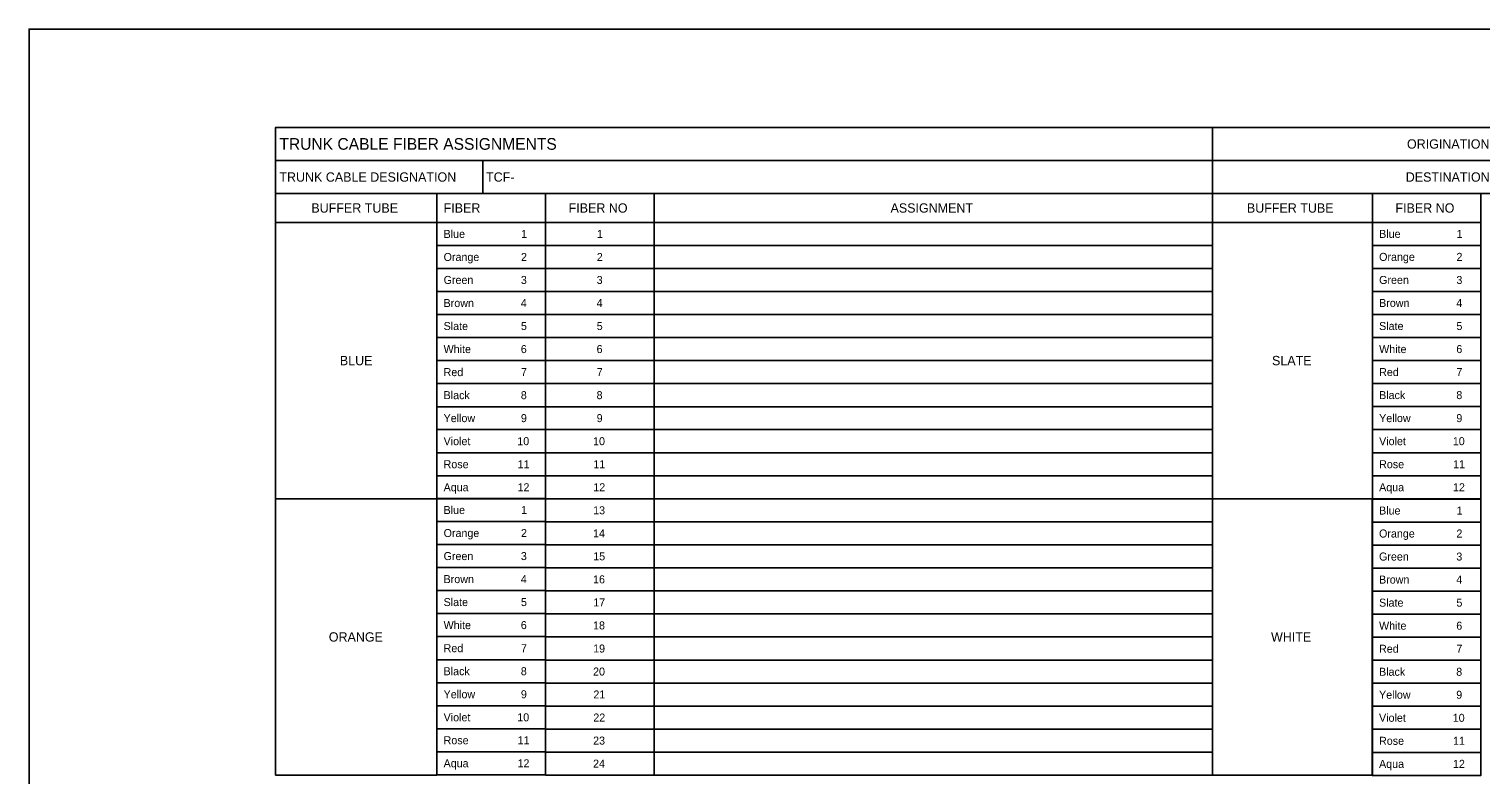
# Model space of a CAD drawing. Extents: x 2262621.53 to 2262627.19, y -3123851.14 to -3123849.31.
# Drawn here: x 2262621.526 to 2262623.341, y -3123850.242 to -3123849.31 of the extents above; entities that cross this region are included whole.
import ezdxf

# ---------------------------------------------------------------- set-up
doc = ezdxf.new("R2010")
doc.units = 0
for name, color, linetype in [('SH_General_Details', 7, 'Continuous'), ('SH_Named_Boundary', 7, 'Continuous'), ('SH_Printer_Plotting_Border', 7, 'Continuous')]:
    doc.layers.add(name, color=color, linetype=linetype)

msp = doc.modelspace()

# ---------------------------------------------------------------- linework, layer by layer
at = {"layer": 'SH_General_Details'}
msp.add_line((2262622.0934, -3123849.5152), (2262622.0934, -3123849.4738), dxfattribs=at)
for points in [[(2262621.8344, -3123849.4738), (2262623.0054, -3123849.4738), (2262623.0054, -3123849.4324), (2262621.8344, -3123849.4324)], [(2262623.0054, -3123849.4738), (2262623.3652, -3123849.4738), (2262623.3652, -3123849.4324), (2262623.0054, -3123849.4324)], [(2262621.8344, -3123849.5152), (2262623.0054, -3123849.5152), (2262623.0054, -3123849.4738), (2262621.8344, -3123849.4738)], [(2262623.0054, -3123849.5152), (2262623.3652, -3123849.5152), (2262623.3652, -3123849.4738), (2262623.0054, -3123849.4738)], [(2262621.8344, -3123849.5512), (2262622.0359, -3123849.5512), (2262622.0359, -3123849.5152), (2262621.8344, -3123849.5152)], [(2262622.0359, -3123849.5512), (2262622.1717, -3123849.5512), (2262622.1717, -3123849.5152), (2262622.0359, -3123849.5152)], [(2262622.1717, -3123849.5512), (2262622.3074, -3123849.5512), (2262622.3074, -3123849.5152), (2262622.1717, -3123849.5152)], [(2262622.3074, -3123849.5512), (2262623.0054, -3123849.5512), (2262623.0054, -3123849.5152), (2262622.3074, -3123849.5152)], [(2262623.0054, -3123849.5512), (2262623.2052, -3123849.5512), (2262623.2052, -3123849.5152), (2262623.0054, -3123849.5152)], [(2262623.2052, -3123849.5512), (2262623.341, -3123849.5512), (2262623.341, -3123849.5152), (2262623.2052, -3123849.5152)], [(2262621.8344, -3123849.8966), (2262622.0359, -3123849.8966), (2262622.0359, -3123849.5512), (2262621.8344, -3123849.5512)], [(2262622.0359, -3123849.58), (2262622.1717, -3123849.58), (2262622.1717, -3123849.5512), (2262622.0359, -3123849.5512)], [(2262622.1717, -3123849.58), (2262622.3074, -3123849.58), (2262622.3074, -3123849.5512), (2262622.1717, -3123849.5512)], [(2262622.3074, -3123849.58), (2262623.0054, -3123849.58), (2262623.0054, -3123849.5512), (2262622.3074, -3123849.5512)], [(2262623.0054, -3123849.8966), (2262623.2052, -3123849.8966), (2262623.2052, -3123849.5512), (2262623.0054, -3123849.5512)], [(2262623.2052, -3123849.5799), (2262623.3409, -3123849.5799), (2262623.3409, -3123849.5512), (2262623.2052, -3123849.5512)], [(2262622.0359, -3123849.6087), (2262622.1717, -3123849.6087), (2262622.1717, -3123849.58), (2262622.0359, -3123849.58)], [(2262622.1717, -3123849.6087), (2262622.3074, -3123849.6087), (2262622.3074, -3123849.58), (2262622.1717, -3123849.58)], [(2262622.3074, -3123849.6087), (2262623.0054, -3123849.6087), (2262623.0054, -3123849.58), (2262622.3074, -3123849.58)], [(2262623.2052, -3123849.6087), (2262623.3409, -3123849.6087), (2262623.3409, -3123849.5799), (2262623.2052, -3123849.5799)], [(2262622.0359, -3123849.6375), (2262622.1717, -3123849.6375), (2262622.1717, -3123849.6087), (2262622.0359, -3123849.6087)], [(2262622.1717, -3123849.6375), (2262622.3074, -3123849.6375), (2262622.3074, -3123849.6087), (2262622.1717, -3123849.6087)], [(2262622.3074, -3123849.6375), (2262623.0054, -3123849.6375), (2262623.0054, -3123849.6087), (2262622.3074, -3123849.6087)], [(2262623.2052, -3123849.6375), (2262623.3409, -3123849.6375), (2262623.3409, -3123849.6087), (2262623.2052, -3123849.6087)], [(2262622.0359, -3123849.6663), (2262622.1717, -3123849.6663), (2262622.1717, -3123849.6375), (2262622.0359, -3123849.6375)], [(2262622.1717, -3123849.6663), (2262622.3074, -3123849.6663), (2262622.3074, -3123849.6375), (2262622.1717, -3123849.6375)], [(2262622.3074, -3123849.6663), (2262623.0054, -3123849.6663), (2262623.0054, -3123849.6375), (2262622.3074, -3123849.6375)], [(2262623.2052, -3123849.6663), (2262623.3409, -3123849.6663), (2262623.3409, -3123849.6375), (2262623.2052, -3123849.6375)], [(2262622.0359, -3123849.6951), (2262622.1717, -3123849.6951), (2262622.1717, -3123849.6663), (2262622.0359, -3123849.6663)], [(2262622.1717, -3123849.6951), (2262622.3074, -3123849.6951), (2262622.3074, -3123849.6663), (2262622.1717, -3123849.6663)], [(2262622.3074, -3123849.6951), (2262623.0054, -3123849.6951), (2262623.0054, -3123849.6663), (2262622.3074, -3123849.6663)], [(2262623.2052, -3123849.6951), (2262623.3409, -3123849.6951), (2262623.3409, -3123849.6663), (2262623.2052, -3123849.6663)], [(2262622.0359, -3123849.7239), (2262622.1717, -3123849.7239), (2262622.1717, -3123849.6951), (2262622.0359, -3123849.6951)], [(2262622.1717, -3123849.7239), (2262622.3074, -3123849.7239), (2262622.3074, -3123849.6951), (2262622.1717, -3123849.6951)], [(2262622.3074, -3123849.7239), (2262623.0054, -3123849.7239), (2262623.0054, -3123849.6951), (2262622.3074, -3123849.6951)], [(2262623.2052, -3123849.7239), (2262623.3409, -3123849.7239), (2262623.3409, -3123849.6951), (2262623.2052, -3123849.6951)], [(2262622.0359, -3123849.7527), (2262622.1717, -3123849.7527), (2262622.1717, -3123849.7239), (2262622.0359, -3123849.7239)], [(2262622.1717, -3123849.7527), (2262622.3074, -3123849.7527), (2262622.3074, -3123849.7239), (2262622.1717, -3123849.7239)], [(2262622.3074, -3123849.7527), (2262623.0054, -3123849.7527), (2262623.0054, -3123849.7239), (2262622.3074, -3123849.7239)], [(2262623.2052, -3123849.7526), (2262623.3409, -3123849.7526), (2262623.3409, -3123849.7239), (2262623.2052, -3123849.7239)], [(2262622.0359, -3123849.7815), (2262622.1717, -3123849.7815), (2262622.1717, -3123849.7527), (2262622.0359, -3123849.7527)], [(2262622.1717, -3123849.7815), (2262622.3074, -3123849.7815), (2262622.3074, -3123849.7527), (2262622.1717, -3123849.7527)], [(2262622.3074, -3123849.7815), (2262623.0054, -3123849.7815), (2262623.0054, -3123849.7527), (2262622.3074, -3123849.7527)], [(2262623.2052, -3123849.7814), (2262623.3409, -3123849.7814), (2262623.3409, -3123849.7526), (2262623.2052, -3123849.7526)], [(2262622.0359, -3123849.8102), (2262622.1717, -3123849.8102), (2262622.1717, -3123849.7815), (2262622.0359, -3123849.7815)], [(2262622.1717, -3123849.8102), (2262622.3074, -3123849.8102), (2262622.3074, -3123849.7815), (2262622.1717, -3123849.7815)], [(2262622.3074, -3123849.8102), (2262623.0054, -3123849.8102), (2262623.0054, -3123849.7815), (2262622.3074, -3123849.7815)], [(2262623.2052, -3123849.8102), (2262623.3409, -3123849.8102), (2262623.3409, -3123849.7814), (2262623.2052, -3123849.7814)], [(2262622.0359, -3123849.839), (2262622.1717, -3123849.839), (2262622.1717, -3123849.8102), (2262622.0359, -3123849.8102)], [(2262622.1717, -3123849.839), (2262622.3074, -3123849.839), (2262622.3074, -3123849.8102), (2262622.1717, -3123849.8102)], [(2262622.3074, -3123849.839), (2262623.0054, -3123849.839), (2262623.0054, -3123849.8102), (2262622.3074, -3123849.8102)], [(2262623.2052, -3123849.839), (2262623.3409, -3123849.839), (2262623.3409, -3123849.8102), (2262623.2052, -3123849.8102)], [(2262622.0359, -3123849.8678), (2262622.1717, -3123849.8678), (2262622.1717, -3123849.839), (2262622.0359, -3123849.839)], [(2262622.1717, -3123849.8678), (2262622.3074, -3123849.8678), (2262622.3074, -3123849.839), (2262622.1717, -3123849.839)], [(2262622.3074, -3123849.8678), (2262623.0054, -3123849.8678), (2262623.0054, -3123849.839), (2262622.3074, -3123849.839)], [(2262623.2052, -3123849.8678), (2262623.3409, -3123849.8678), (2262623.3409, -3123849.839), (2262623.2052, -3123849.839)], [(2262622.0359, -3123849.8966), (2262622.1717, -3123849.8966), (2262622.1717, -3123849.8678), (2262622.0359, -3123849.8678)], [(2262622.1717, -3123849.8966), (2262622.3074, -3123849.8966), (2262622.3074, -3123849.8678), (2262622.1717, -3123849.8678)], [(2262622.3074, -3123849.8966), (2262623.0054, -3123849.8966), (2262623.0054, -3123849.8678), (2262622.3074, -3123849.8678)], [(2262623.2052, -3123849.8966), (2262623.3409, -3123849.8966), (2262623.3409, -3123849.8678), (2262623.2052, -3123849.8678)], [(2262621.8344, -3123850.242), (2262622.0359, -3123850.242), (2262622.0359, -3123849.8966), (2262621.8344, -3123849.8966)], [(2262622.0359, -3123849.925), (2262622.1717, -3123849.925), (2262622.1717, -3123849.8962), (2262622.0359, -3123849.8962)], [(2262622.1717, -3123849.9254), (2262622.3074, -3123849.9254), (2262622.3074, -3123849.8966), (2262622.1717, -3123849.8966)], [(2262622.3074, -3123849.9254), (2262623.0054, -3123849.9254), (2262623.0054, -3123849.8966), (2262622.3074, -3123849.8966)], [(2262623.0054, -3123850.242), (2262623.2052, -3123850.242), (2262623.2052, -3123849.8966), (2262623.0054, -3123849.8966)], [(2262623.2051, -3123849.9257), (2262623.3409, -3123849.9257), (2262623.3409, -3123849.8969), (2262623.2051, -3123849.8969)], [(2262622.0359, -3123849.9538), (2262622.1717, -3123849.9538), (2262622.1717, -3123849.925), (2262622.0359, -3123849.925)], [(2262622.1717, -3123849.9542), (2262622.3074, -3123849.9542), (2262622.3074, -3123849.9254), (2262622.1717, -3123849.9254)], [(2262622.3074, -3123849.9542), (2262623.0054, -3123849.9542), (2262623.0054, -3123849.9254), (2262622.3074, -3123849.9254)], [(2262623.2051, -3123849.9544), (2262623.3409, -3123849.9544), (2262623.3409, -3123849.9257), (2262623.2051, -3123849.9257)], [(2262622.0359, -3123849.9826), (2262622.1717, -3123849.9826), (2262622.1717, -3123849.9538), (2262622.0359, -3123849.9538)], [(2262622.1717, -3123849.9829), (2262622.3074, -3123849.9829), (2262622.3074, -3123849.9542), (2262622.1717, -3123849.9542)], [(2262622.3074, -3123849.9829), (2262623.0054, -3123849.9829), (2262623.0054, -3123849.9542), (2262622.3074, -3123849.9542)], [(2262623.2051, -3123849.9832), (2262623.3409, -3123849.9832), (2262623.3409, -3123849.9544), (2262623.2051, -3123849.9544)], [(2262622.0359, -3123850.0114), (2262622.1717, -3123850.0114), (2262622.1717, -3123849.9826), (2262622.0359, -3123849.9826)], [(2262622.1717, -3123850.0117), (2262622.3074, -3123850.0117), (2262622.3074, -3123849.9829), (2262622.1717, -3123849.9829)], [(2262622.3074, -3123850.0117), (2262623.0054, -3123850.0117), (2262623.0054, -3123849.9829), (2262622.3074, -3123849.9829)], [(2262623.2051, -3123850.012), (2262623.3409, -3123850.012), (2262623.3409, -3123849.9832), (2262623.2051, -3123849.9832)], [(2262622.0359, -3123850.0401), (2262622.1717, -3123850.0401), (2262622.1717, -3123850.0114), (2262622.0359, -3123850.0114)], [(2262622.1717, -3123850.0405), (2262622.3074, -3123850.0405), (2262622.3074, -3123850.0117), (2262622.1717, -3123850.0117)], [(2262622.3074, -3123850.0405), (2262623.0054, -3123850.0405), (2262623.0054, -3123850.0117), (2262622.3074, -3123850.0117)], [(2262623.2051, -3123850.0408), (2262623.3409, -3123850.0408), (2262623.3409, -3123850.012), (2262623.2051, -3123850.012)], [(2262622.0359, -3123850.0689), (2262622.1717, -3123850.0689), (2262622.1717, -3123850.0401), (2262622.0359, -3123850.0401)], [(2262622.1717, -3123850.0693), (2262622.3074, -3123850.0693), (2262622.3074, -3123850.0405), (2262622.1717, -3123850.0405)], [(2262622.3074, -3123850.0693), (2262623.0054, -3123850.0693), (2262623.0054, -3123850.0405), (2262622.3074, -3123850.0405)], [(2262623.2051, -3123850.0696), (2262623.3409, -3123850.0696), (2262623.3409, -3123850.0408), (2262623.2051, -3123850.0408)], [(2262622.0359, -3123850.0977), (2262622.1717, -3123850.0977), (2262622.1717, -3123850.0689), (2262622.0359, -3123850.0689)], [(2262622.1717, -3123850.0981), (2262622.3074, -3123850.0981), (2262622.3074, -3123850.0693), (2262622.1717, -3123850.0693)], [(2262622.3074, -3123850.0981), (2262623.0054, -3123850.0981), (2262623.0054, -3123850.0693), (2262622.3074, -3123850.0693)], [(2262623.2051, -3123850.0984), (2262623.3409, -3123850.0984), (2262623.3409, -3123850.0696), (2262623.2051, -3123850.0696)], [(2262622.0359, -3123850.1265), (2262622.1717, -3123850.1265), (2262622.1717, -3123850.0977), (2262622.0359, -3123850.0977)], [(2262622.1717, -3123850.1269), (2262622.3074, -3123850.1269), (2262622.3074, -3123850.0981), (2262622.1717, -3123850.0981)], [(2262622.3074, -3123850.1269), (2262623.0054, -3123850.1269), (2262623.0054, -3123850.0981), (2262622.3074, -3123850.0981)], [(2262623.2051, -3123850.1271), (2262623.3409, -3123850.1271), (2262623.3409, -3123850.0984), (2262623.2051, -3123850.0984)], [(2262622.0359, -3123850.1553), (2262622.1717, -3123850.1553), (2262622.1717, -3123850.1265), (2262622.0359, -3123850.1265)], [(2262622.1717, -3123850.1556), (2262622.3074, -3123850.1556), (2262622.3074, -3123850.1269), (2262622.1717, -3123850.1269)], [(2262622.3074, -3123850.1556), (2262623.0054, -3123850.1556), (2262623.0054, -3123850.1269), (2262622.3074, -3123850.1269)], [(2262623.2051, -3123850.1559), (2262623.3409, -3123850.1559), (2262623.3409, -3123850.1271), (2262623.2051, -3123850.1271)], [(2262622.0359, -3123850.1841), (2262622.1717, -3123850.1841), (2262622.1717, -3123850.1553), (2262622.0359, -3123850.1553)], [(2262622.1717, -3123850.1844), (2262622.3074, -3123850.1844), (2262622.3074, -3123850.1556), (2262622.1717, -3123850.1556)], [(2262622.3074, -3123850.1844), (2262623.0054, -3123850.1844), (2262623.0054, -3123850.1556), (2262622.3074, -3123850.1556)], [(2262623.2051, -3123850.1847), (2262623.3409, -3123850.1847), (2262623.3409, -3123850.1559), (2262623.2051, -3123850.1559)], [(2262622.0359, -3123850.2128), (2262622.1717, -3123850.2128), (2262622.1717, -3123850.1841), (2262622.0359, -3123850.1841)], [(2262622.1717, -3123850.2132), (2262622.3074, -3123850.2132), (2262622.3074, -3123850.1844), (2262622.1717, -3123850.1844)], [(2262622.3074, -3123850.2132), (2262623.0054, -3123850.2132), (2262623.0054, -3123850.1844), (2262622.3074, -3123850.1844)], [(2262623.2051, -3123850.2135), (2262623.3409, -3123850.2135), (2262623.3409, -3123850.1847), (2262623.2051, -3123850.1847)], [(2262622.0359, -3123850.2416), (2262622.1717, -3123850.2416), (2262622.1717, -3123850.2128), (2262622.0359, -3123850.2128)], [(2262622.1717, -3123850.242), (2262622.3074, -3123850.242), (2262622.3074, -3123850.2132), (2262622.1717, -3123850.2132)], [(2262622.3074, -3123850.242), (2262623.0054, -3123850.242), (2262623.0054, -3123850.2132), (2262622.3074, -3123850.2132)], [(2262623.2051, -3123850.2423), (2262623.3409, -3123850.2423), (2262623.3409, -3123850.2135), (2262623.2051, -3123850.2135)]]:
    msp.add_lwpolyline(points, close=True, dxfattribs=at)
at = {"layer": 'SH_Named_Boundary'}
msp.add_lwpolyline([(2262621.5262, -3123851.1429), (2262624.3596, -3123851.1429), (2262624.3596, -3123849.3095), (2262621.5262, -3123849.3095)], close=True, dxfattribs=at)
at = {"layer": 'SH_Printer_Plotting_Border'}
msp.add_lwpolyline([(2262621.5262, -3123849.3095), (2262624.3596, -3123849.3095), (2262624.3596, -3123851.1429), (2262621.5262, -3123851.1429)], close=True, dxfattribs=at)

# ---------------------------------------------------------------- texts
at = {"layer": 'SH_General_Details'}
for s, height, p in [('TRUNK CABLE FIBER ASSIGNMENTS', 0.014583, (2262621.8391, -3123849.4604)), ('ORIGINATION', 0.011667, (2262623.2485, -3123849.459)), ('TRUNK CABLE DESIGNATION', 0.011667, (2262621.8391, -3123849.5003)), (' TCF-', 0.01167, (2262622.0931, -3123849.5003)), ('DESTINATION', 0.011667, (2262623.247, -3123849.5003)), ('BUFFER TUBE', 0.011667, (2262621.8791, -3123849.539)), ('FIBER', 0.01167, (2262622.0444, -3123849.539)), ('FIBER NO', 0.01167, (2262622.2006, -3123849.539)), ('ASSIGNMENT', 0.01167, (2262622.603, -3123849.539)), ('BUFFER TUBE', 0.011667, (2262623.0484, -3123849.539)), ('FIBER NO', 0.01167, (2262623.2341, -3123849.539)), ('Blue', 0.01, (2262622.0444, -3123849.5706)), ('1', 0.01, (2262622.1413, -3123849.5706)), ('1', 0.01, (2262622.236, -3123849.5706)), ('Blue', 0.01, (2262623.2137, -3123849.5705)), ('1', 0.01, (2262623.3106, -3123849.5705)), ('Orange', 0.01, (2262622.0444, -3123849.5994)), ('2', 0.01, (2262622.1411, -3123849.5994)), ('2', 0.01, (2262622.2359, -3123849.5994)), ('Orange', 0.01, (2262623.2137, -3123849.5993)), ('2', 0.01, (2262623.3104, -3123849.5993)), ('Green', 0.01, (2262622.0444, -3123849.6281)), ('3', 0.01, (2262622.141, -3123849.6281)), ('3', 0.01, (2262622.2357, -3123849.6281)), ('Green', 0.01, (2262623.2137, -3123849.6281)), ('3', 0.01, (2262623.3103, -3123849.6281)), ('Brown', 0.01, (2262622.0444, -3123849.6569)), ('4', 0.01, (2262622.1409, -3123849.6569)), ('4', 0.01, (2262622.2356, -3123849.6569)), ('Brown', 0.01, (2262623.2137, -3123849.6569)), ('4', 0.01, (2262623.3101, -3123849.6569)), ('Slate', 0.01, (2262622.0444, -3123849.6857)), ('5', 0.01, (2262622.1411, -3123849.6857)), ('5', 0.01, (2262622.2358, -3123849.6857)), ('Slate', 0.01, (2262623.2137, -3123849.6857)), ('5', 0.01, (2262623.3103, -3123849.6857)), ('BLUE', 0.01167, (2262621.9147, -3123849.7297)), ('White', 0.01, (2262622.0444, -3123849.7145)), ('6', 0.01, (2262622.1409, -3123849.7145)), ('6', 0.01, (2262622.2356, -3123849.7145)), ('SLATE', 0.01167, (2262623.0798, -3123849.7297)), ('White', 0.01, (2262623.2137, -3123849.7145)), ('6', 0.01, (2262623.3102, -3123849.7145)), ('Red', 0.01, (2262622.0444, -3123849.7433)), ('7', 0.01, (2262622.1411, -3123849.7433)), ('7', 0.01, (2262622.2358, -3123849.7433)), ('Red', 0.01, (2262623.2137, -3123849.7432)), ('7', 0.01, (2262623.3103, -3123849.7432)), ('Black', 0.01, (2262622.0444, -3123849.7721)), ('8', 0.01, (2262622.1409, -3123849.7721)), ('8', 0.01, (2262622.2356, -3123849.7721)), ('Black', 0.01, (2262623.2137, -3123849.772)), ('8', 0.01, (2262623.3102, -3123849.772)), ('Yellow', 0.01, (2262622.0444, -3123849.8008)), ('9', 0.01, (2262622.141, -3123849.8008)), ('9', 0.01, (2262622.2357, -3123849.8008)), ('Yellow', 0.01, (2262623.2137, -3123849.8008)), ('9', 0.01, (2262623.3102, -3123849.8008)), ('Violet', 0.01, (2262622.0444, -3123849.8296)), ('10', 0.01, (2262622.1365, -3123849.8296)), ('10', 0.01, (2262622.2312, -3123849.8296)), ('Violet', 0.01, (2262623.2137, -3123849.8296)), ('10', 0.01, (2262623.3058, -3123849.8296)), ('Rose', 0.01, (2262622.0444, -3123849.8584)), ('11', 0.01, (2262622.1369, -3123849.8584)), ('11', 0.01, (2262622.2316, -3123849.8584)), ('Rose', 0.01, (2262623.2137, -3123849.8584)), ('11', 0.01, (2262623.3062, -3123849.8584)), ('Aqua', 0.01, (2262622.0444, -3123849.8872)), ('12', 0.01, (2262622.1368, -3123849.8872)), ('12', 0.01, (2262622.2315, -3123849.8872)), ('Aqua', 0.01, (2262623.2137, -3123849.8872)), ('12', 0.01, (2262623.306, -3123849.8872)), ('Blue', 0.01, (2262622.0444, -3123849.9156)), ('1', 0.01, (2262622.1413, -3123849.9156)), ('13', 0.01, (2262622.2313, -3123849.916)), ('Blue', 0.01, (2262623.2136, -3123849.9163)), ('1', 0.01, (2262623.3105, -3123849.9163)), ('Orange', 0.01, (2262622.0444, -3123849.9444)), ('2', 0.01, (2262622.1411, -3123849.9444)), ('14', 0.01, (2262622.2312, -3123849.9448)), ('Orange', 0.01, (2262623.2136, -3123849.945)), ('2', 0.01, (2262623.3103, -3123849.945)), ('Green', 0.01, (2262622.0444, -3123849.9732)), ('3', 0.01, (2262622.141, -3123849.9732)), ('15', 0.01, (2262622.2314, -3123849.9735)), ('Green', 0.01, (2262623.2136, -3123849.9738)), ('3', 0.01, (2262623.3102, -3123849.9738)), ('Brown', 0.01, (2262622.0444, -3123850.002)), ('4', 0.01, (2262622.1409, -3123850.002)), ('16', 0.01, (2262622.2312, -3123850.0023)), ('Brown', 0.01, (2262623.2136, -3123850.0026)), ('4', 0.01, (2262623.3101, -3123850.0026)), ('Slate', 0.01, (2262622.0444, -3123850.0307)), ('5', 0.01, (2262622.1411, -3123850.0307)), ('17', 0.01, (2262622.2314, -3123850.0311)), ('Slate', 0.01, (2262623.2136, -3123850.0314)), ('5', 0.01, (2262623.3103, -3123850.0314)), ('ORANGE', 0.01167, (2262621.9009, -3123850.0751)), ('White', 0.01, (2262622.0444, -3123850.0595)), ('6', 0.01, (2262622.1409, -3123850.0595)), ('18', 0.01, (2262622.2312, -3123850.0599)), ('WHITE', 0.01167, (2262623.0786, -3123850.0751)), ('White', 0.01, (2262623.2136, -3123850.0602)), ('6', 0.01, (2262623.3101, -3123850.0602)), ('Red', 0.01, (2262622.0444, -3123850.0883)), ('7', 0.01, (2262622.1411, -3123850.0883)), ('19', 0.01, (2262622.2313, -3123850.0887)), ('Red', 0.01, (2262623.2136, -3123850.089)), ('7', 0.01, (2262623.3103, -3123850.089)), ('Black', 0.01, (2262622.0444, -3123850.1171)), ('8', 0.01, (2262622.1409, -3123850.1171)), ('20', 0.01, (2262622.2312, -3123850.1175)), ('Black', 0.01, (2262623.2136, -3123850.1178)), ('8', 0.01, (2262623.3101, -3123850.1178)), ('Yellow', 0.01, (2262622.0444, -3123850.1459)), ('9', 0.01, (2262622.141, -3123850.1459)), ('21', 0.01, (2262622.2316, -3123850.1462)), ('Yellow', 0.01, (2262623.2136, -3123850.1465)), ('9', 0.01, (2262623.3101, -3123850.1465)), ('Violet', 0.01, (2262622.0444, -3123850.1747)), ('10', 0.01, (2262622.1365, -3123850.1747)), ('22', 0.01, (2262622.2315, -3123850.175)), ('Violet', 0.01, (2262623.2136, -3123850.1753)), ('10', 0.01, (2262623.3057, -3123850.1753)), ('Rose', 0.01, (2262622.0444, -3123850.2034)), ('11', 0.01, (2262622.1369, -3123850.2034)), ('23', 0.01, (2262622.2313, -3123850.2038)), ('Rose', 0.01, (2262623.2136, -3123850.2041)), ('11', 0.01, (2262623.3061, -3123850.2041)), ('Aqua', 0.01, (2262622.0444, -3123850.2322)), ('12', 0.01, (2262622.1368, -3123850.2322)), ('24', 0.01, (2262622.2312, -3123850.2326)), ('Aqua', 0.01, (2262623.2136, -3123850.2329)), ('12', 0.01, (2262623.306, -3123850.2329))]:
    msp.add_text(s, height=height, dxfattribs=at).set_placement(p)

doc.saveas('drawing.dxf')
